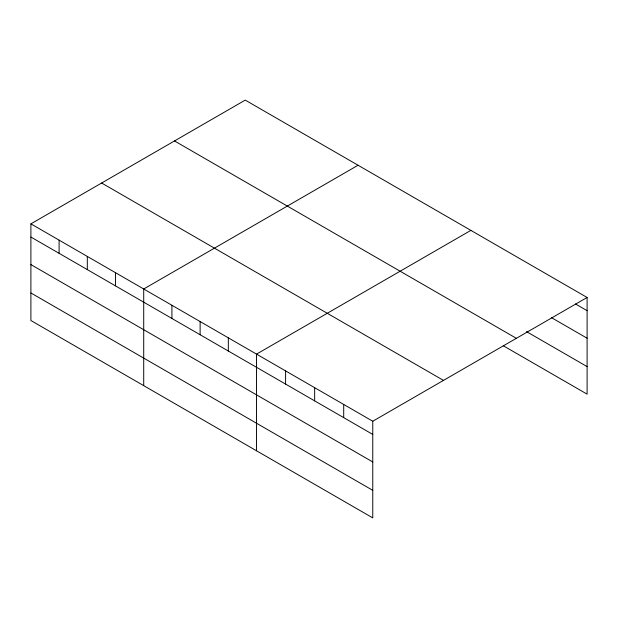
<?xml version="1.0" encoding="UTF-8"?>
<svg xmlns="http://www.w3.org/2000/svg" width="618" height="618" viewBox="0 0 618 618"><rect width="100%" height="100%" fill="white"/><g stroke="black" fill="none" stroke-linecap="round" stroke-linejoin="round"><path stroke-width="0.93" d="M30.9 223.855L372.762 421.229L372.762 517.892L30.9 320.518L30.9 223.855L245.238 100.108L587.1 297.482L587.1 394.145L503.245 345.732M358.054 165.245L143.716 288.992L143.716 385.647M470.87 230.375L256.532 354.122L256.532 450.785M372.762 421.229L587.1 297.482M575.474 303.963L587.1 310.669M551.403 317.606L587.1 338.216M526.49 331.603L587.1 366.598M174.508 140.95L516.37 338.324M101.63 183.021L443.492 380.394M30.9 237.042L372.762 434.415M30.9 264.589L372.762 461.963M30.9 292.971L372.762 490.344M343.708 404.458L343.708 417.644M314.647 387.679L314.647 400.866M285.586 370.9L285.586 384.087M228.328 337.837L228.328 351.024M200.124 321.561L200.124 334.747M171.92 305.277L171.92 318.463M115.512 272.708L115.512 285.895M87.308 256.424L87.308 269.61M59.104 240.139L59.104 253.326"/></g></svg>
